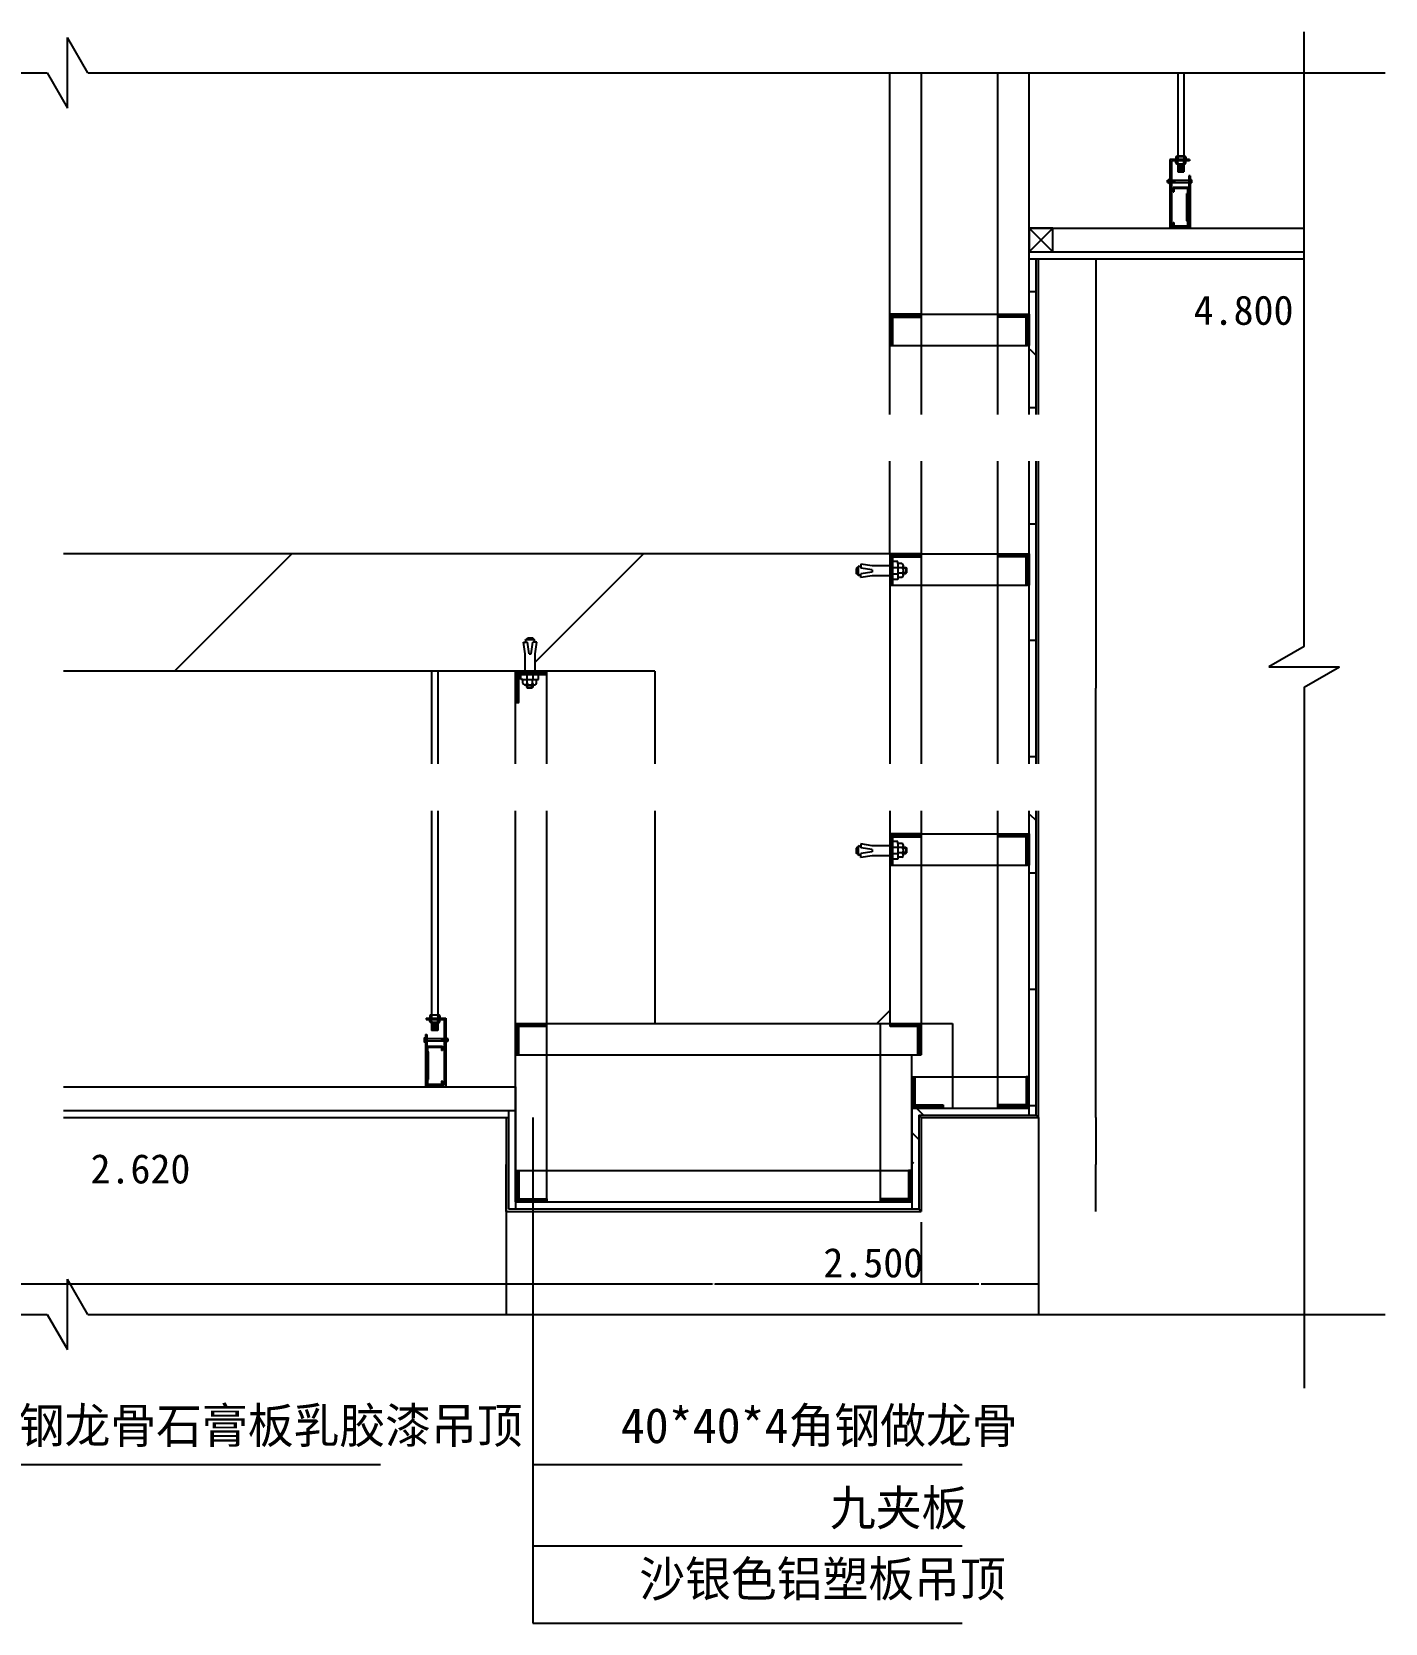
# Model space of a CAD drawing. Header units: metres. Extents: x -105817 to -101851, y -92490 to -90457.
# Drawn here: x -103579 to -101851, y -92490 to -90457 of the extents above; entities that cross this region are included whole.
import ezdxf

# ---------------------------------------------------------------- set-up
doc = ezdxf.new("R2010")
doc.units = ezdxf.units.M
for name, color, linetype in [('10', 8, 'Continuous'), ('12', 1, 'Continuous'), ('18', 4, 'Continuous'), ('20', 1, 'Continuous'), ('3墙体', 2, 'Continuous'), ('5', 3, 'Continuous'), ('6', 1, 'Continuous'), ('7', 7, 'Continuous'), ('8标注', 7, 'Continuous'), ('家具', 3, 'Continuous')]:
    doc.layers.add(name, color=color, linetype=linetype)
doc.dimstyles.get("Standard").update_dxf_attribs({"dimtxt": 2.5, "dimasz": 2.5, "dimexe": 1.25, "dimexo": 0.625, "dimtad": 1, "dimcen": 2.5, "dimazin": 3, "dimtfac": 1, "dimtmove": 0, "dimatfit": 3})

# ---------------------------------------------------------------- blocks, each defined once
blk = doc.blocks.new('_CLOSEDFILLED')
at = {"color": 0, "linetype": 'BYBLOCK'}
blk.add_solid([(-1, 0.2), (0, 0), (-1, -0.2)], dxfattribs=at)
blk = doc.blocks.new('*D1')
for p, q in [((-102220.14, -90746.67), (-102220.14, -91295.16)), ((-102220.39, -91295.16), (-102220.64, -91295.16)), ((-102220.14, -91843.65), (-102220.14, -91295.16)), ((-102220.14, -91295.16), (-102220.14, -91295.16)), ((-102219.89, -91295.16), (-102219.64, -91295.16))]:
    blk.add_line(p, q)
at = {"layer": 'Defpoints'}
for p in [(-102220.14, -90746.67), (-102220.14, -91295.16), (-102220.14, -91843.65)]:
    blk.add_point(p, dxfattribs=at)
at = {"layer": '7', "xscale": 0.25, "yscale": 0.25}
blk.add_blockref('_CLOSEDFILLED', (-102220.14, -91295.16), dxfattribs=at)
at = {"layer": '7', "xscale": 0.25, "yscale": 0.25, "rotation": 180}
blk.add_blockref('_CLOSEDFILLED', (-102220.14, -91295.16), dxfattribs=at)
at = {"layer": '7', "insert": (-102220.14, -91294.035), "char_height": 1, "attachment_point": 5}
blk.add_mtext('N', dxfattribs=at)
blk = doc.blocks.new('*D2')
for p, q in [((-104495.43, -91977.33), (-104495.43, -92056.58)), ((-102973.39, -91980.74), (-102973.39, -92056.58)), ((-103734.91, -92056.58), (-104495.68, -92056.58)), ((-102973.14, -92056.58), (-103733.91, -92056.58))]:
    blk.add_line(p, q)
at = {"layer": 'Defpoints'}
for p in [(-104495.43, -91977.33), (-102973.39, -91980.74), (-102973.39, -92056.58)]:
    blk.add_point(p, dxfattribs=at)
at = {"layer": '7', "xscale": 0.25, "yscale": 0.25}
blk.add_blockref('_CLOSEDFILLED', (-104495.43, -92056.58), dxfattribs=at)
at = {"layer": '7', "xscale": 0.25, "yscale": 0.25, "rotation": 180}
blk.add_blockref('_CLOSEDFILLED', (-102973.39, -92056.58), dxfattribs=at)
at = {"layer": '7', "insert": (-103734.41, -92056.58), "char_height": 1, "attachment_point": 5}
blk.add_mtext('N', dxfattribs=at)
blk = doc.blocks.new('*D4')
for p, q in [((-102443.39, -91977.33), (-102443.39, -92056.58)), ((-102973.39, -91980.74), (-102973.39, -92056.58)), ((-102709.89, -92056.58), (-102973.64, -92056.58)), ((-102443.14, -92056.58), (-102706.89, -92056.58))]:
    blk.add_line(p, q)
at = {"layer": 'Defpoints'}
for p in [(-102443.39, -91977.33), (-102973.39, -91980.74), (-102443.39, -92056.58)]:
    blk.add_point(p, dxfattribs=at)
at = {"layer": '7', "xscale": 0.25, "yscale": 0.25}
blk.add_blockref('_CLOSEDFILLED', (-102973.39, -92056.58), dxfattribs=at)
at = {"layer": '7', "xscale": 0.25, "yscale": 0.25, "rotation": 180}
blk.add_blockref('_CLOSEDFILLED', (-102443.39, -92056.58), dxfattribs=at)
at = {"layer": '7', "insert": (-102708.39, -92056.58), "char_height": 1, "attachment_point": 5}
blk.add_mtext('530', dxfattribs=at)
blk = doc.blocks.new('*D5')
for p, q in [((-102443.39, -91977.33), (-102443.39, -92056.58)), ((-102293.39, -91977.33), (-102293.39, -92056.58)), ((-102369.89, -92056.58), (-102443.64, -92056.58)), ((-102293.14, -92056.58), (-102366.89, -92056.58))]:
    blk.add_line(p, q)
at = {"layer": 'Defpoints'}
for p in [(-102443.39, -91977.33), (-102293.39, -91977.33), (-102293.39, -92056.58)]:
    blk.add_point(p, dxfattribs=at)
at = {"layer": '7', "xscale": 0.25, "yscale": 0.25}
blk.add_blockref('_CLOSEDFILLED', (-102443.39, -92056.58), dxfattribs=at)
at = {"layer": '7', "xscale": 0.25, "yscale": 0.25, "rotation": 180}
blk.add_blockref('_CLOSEDFILLED', (-102293.39, -92056.58), dxfattribs=at)
at = {"layer": '7', "insert": (-102368.39, -92056.58), "char_height": 1, "attachment_point": 5}
blk.add_mtext('150', dxfattribs=at)
blk = doc.blocks.new('*D6')
for p, q in [((-102973.39, -91843.65), (-102973.39, -91903.65)), ((-102973.64, -91903.65), (-102973.89, -91903.65)), ((-102973.39, -91963.65), (-102973.39, -91903.65)), ((-102973.39, -91903.65), (-102973.39, -91903.65)), ((-102973.14, -91903.65), (-102972.89, -91903.65))]:
    blk.add_line(p, q)
at = {"layer": 'Defpoints'}
for p in [(-102973.39, -91843.65), (-102973.39, -91903.65), (-102973.39, -91963.65)]:
    blk.add_point(p, dxfattribs=at)
at = {"layer": '7', "xscale": 0.25, "yscale": 0.25}
blk.add_blockref('_CLOSEDFILLED', (-102973.39, -91903.65), dxfattribs=at)
at = {"layer": '7', "xscale": 0.25, "yscale": 0.25, "rotation": 180}
blk.add_blockref('_CLOSEDFILLED', (-102973.39, -91903.65), dxfattribs=at)
at = {"layer": '7', "insert": (-102973.39, -91902.525), "char_height": 1, "attachment_point": 5}
blk.add_mtext('0', dxfattribs=at)
blk = doc.blocks.new('*D7')
for p, q in [((-102220.14, -91843.65), (-102220.14, -91903.65)), ((-102220.39, -91903.65), (-102220.64, -91903.65)), ((-102220.14, -91963.65), (-102220.14, -91903.65)), ((-102220.14, -91903.65), (-102220.14, -91903.65)), ((-102219.89, -91903.65), (-102219.64, -91903.65))]:
    blk.add_line(p, q)
at = {"layer": 'Defpoints'}
for p in [(-102220.14, -91843.65), (-102220.14, -91903.65), (-102220.14, -91963.65)]:
    blk.add_point(p, dxfattribs=at)
at = {"layer": '7', "xscale": 0.25, "yscale": 0.25}
blk.add_blockref('_CLOSEDFILLED', (-102220.14, -91903.65), dxfattribs=at)
at = {"layer": '7', "xscale": 0.25, "yscale": 0.25, "rotation": 180}
blk.add_blockref('_CLOSEDFILLED', (-102220.14, -91903.65), dxfattribs=at)
at = {"layer": '7', "insert": (-102220.14, -91902.525), "char_height": 1, "attachment_point": 5}
blk.add_mtext('0', dxfattribs=at)

msp = doc.modelspace()

# ---------------------------------------------------------------- hatches: boundary and pattern name
at = {"layer": '10'}
h = msp.add_hatch(dxfattribs=at)
h.set_pattern_fill('DOTS', scale=39)
h.paths.add_polyline_path([(-101954.15, -90737.67), (-102305.39, -90737.67), (-102305.39, -90746.67), (-101954.15, -90746.67)])
h = msp.add_hatch(dxfattribs=at)
h.set_pattern_fill('CORK', scale=39)
h.paths.add_polyline_path([(-102296.39, -90746.67), (-102305.39, -90746.67), (-102305.39, -90945.44), (-102296.39, -90945.44)])
h = msp.add_hatch(dxfattribs=at)
h.set_pattern_fill('SOLID')
h.paths.add_polyline_path([(-102443.46, -90821.4), (-102443.46, -90817.4), (-102483.46, -90817.4), (-102483.46, -90857.4), (-102479.46, -90857.4), (-102479.46, -90821.4)])
h = msp.add_hatch(dxfattribs=at)
h.set_pattern_fill('SOLID')
h.paths.add_polyline_path([(-102309.39, -90821.4), (-102309.39, -90857.4), (-102305.39, -90857.4), (-102305.39, -90817.4), (-102345.39, -90817.4), (-102345.39, -90821.4)])
h = msp.add_hatch(dxfattribs=at)
h.set_pattern_fill('CORK', scale=39)
h.paths.add_polyline_path([(-102296.39, -91005.44), (-102305.39, -91005.44), (-102305.39, -91392.06), (-102296.39, -91392.06)])
h = msp.add_hatch(dxfattribs=at)
h.set_pattern_fill('ANSI32', scale=100)
h.paths.add_polyline_path([(-102483.46, -91151.87), (-102505.77, -91151.87), (-102520.58, -91154.04), (-102520.58, -91149.02), (-102505.77, -91146.85), (-102505.77, -91144.11), (-102520.58, -91141.94), (-102520.58, -91136.93), (-102505.77, -91139.09), (-102483.46, -91139.09), (-102483.46, -91123.65), (-103538.73, -91123.65), (-103538.73, -91273.65), (-102949.13, -91273.65), (-102949.13, -91251.34), (-102951.3, -91236.52), (-102946.28, -91236.52), (-102944.11, -91251.34), (-102941.37, -91251.34), (-102939.2, -91236.52), (-102934.18, -91236.52), (-102936.35, -91251.34), (-102936.35, -91273.65), (-102921.39, -91273.65), (-102783.46, -91273.65), (-102783.46, -91392.06), (-102483.46, -91392.06)])
h.paths.add_polyline_path([(-102938.75, -91233.25), (-102937.18, -91233.25), (-102938.75, -91231.69)])
h.paths.add_polyline_path([(-102523.86, -91141.49), (-102523.86, -91139.92), (-102525.42, -91141.49)])
h.paths.add_polyline_path([(-103598.73, -91123.65), (-104715.43, -91123.65), (-104715.43, -91273.65), (-103598.73, -91273.65)])
h.paths.add_polyline_path([(-104034.81, -91273.65), (-104334.81, -91273.65), (-104334.81, -91392.06), (-104034.81, -91392.06)])
h.paths.add_polyline_path([(-104034.81, -91452.06), (-104334.81, -91452.06), (-104334.81, -91723.65), (-104034.81, -91723.65)])
h.paths.add_polyline_path([(-102483.46, -91509.28), (-102505.77, -91509.28), (-102520.58, -91511.45), (-102520.58, -91506.43), (-102505.77, -91504.27), (-102505.77, -91501.52), (-102520.58, -91499.36), (-102520.58, -91494.34), (-102505.77, -91496.5), (-102483.46, -91496.5), (-102483.46, -91452.06), (-102783.46, -91452.06), (-102783.46, -91723.65), (-102483.46, -91723.65), (-102483.46, -91723.65), (-102483.46, -91723.65)])
h.paths.add_polyline_path([(-102523.86, -91498.9), (-102523.86, -91497.34), (-102525.42, -91498.9)])
h = msp.add_hatch(dxfattribs=at)
h.set_pattern_fill('AR-CONC', scale=12)
h.paths.add_polyline_path([(-102783.46, -91452.06), (-102783.46, -91723.65), (-102483.46, -91723.65), (-102483.46, -91723.65), (-102483.46, -91723.65), (-102483.46, -91509.28), (-102505.77, -91509.28), (-102523.86, -91511.93), (-102523.86, -91508.45), (-102526.22, -91506.09), (-102526.22, -91496.06), (-102520.58, -91497.84), (-102520.58, -91494.34), (-102505.77, -91496.5), (-102483.46, -91496.5), (-102483.46, -91452.06)])
h.paths.add_polyline_path([(-102483.46, -91392.06), (-102483.46, -91151.87), (-102505.77, -91151.87), (-102523.86, -91154.52), (-102523.86, -91151.04), (-102526.22, -91148.68), (-102526.22, -91138.65), (-102520.58, -91140.43), (-102520.58, -91136.93), (-102505.77, -91139.09), (-102483.46, -91139.09), (-102483.46, -91123.65), (-103538.73, -91123.65), (-103538.73, -91273.65), (-102949.13, -91273.65), (-102949.13, -91251.34), (-102951.78, -91233.25), (-102948.3, -91233.25), (-102945.94, -91230.89), (-102935.91, -91230.89), (-102937.69, -91236.52), (-102934.18, -91236.52), (-102936.35, -91251.34), (-102936.35, -91273.65), (-102921.39, -91273.65), (-102783.46, -91273.65), (-102783.46, -91392.06)])
h.paths.add_polyline_path([(-104334.81, -91452.06), (-104334.81, -91723.65), (-104034.81, -91723.65), (-104034.81, -91452.06)])
h = msp.add_hatch(dxfattribs=at)
h.set_pattern_fill('SOLID')
h.paths.add_polyline_path([(-102443.46, -91127.65), (-102443.46, -91123.65), (-102483.46, -91123.65), (-102483.46, -91163.65), (-102479.46, -91163.65), (-102479.46, -91127.65)])
h = msp.add_hatch(dxfattribs=at)
h.set_pattern_fill('SOLID')
h.paths.add_polyline_path([(-102309.39, -91127.65), (-102309.39, -91163.65), (-102305.39, -91163.65), (-102305.39, -91123.65), (-102345.39, -91123.65), (-102345.39, -91127.65)])
h = msp.add_hatch(dxfattribs=at)
h.set_pattern_fill('SOLID')
h.paths.add_polyline_path([(-102921.39, -91277.65), (-102921.39, -91273.65), (-102961.39, -91273.65), (-102961.39, -91313.65), (-102957.39, -91313.65), (-102957.39, -91277.65)])
h = msp.add_hatch(dxfattribs=at)
h.set_pattern_fill('CORK', scale=39)
h.paths.add_polyline_path([(-102296.39, -91452.06), (-102305.39, -91452.06), (-102305.39, -91840.65), (-102296.39, -91840.65)])
h = msp.add_hatch(dxfattribs=at)
h.set_pattern_fill('SOLID')
h.paths.add_polyline_path([(-102443.46, -91485.27), (-102443.46, -91481.27), (-102483.46, -91481.27), (-102483.46, -91521.27), (-102479.46, -91521.27), (-102479.46, -91485.27)])
h = msp.add_hatch(dxfattribs=at)
h.set_pattern_fill('SOLID')
h.paths.add_polyline_path([(-102309.39, -91485.27), (-102309.39, -91521.27), (-102305.39, -91521.27), (-102305.39, -91481.27), (-102345.39, -91481.27), (-102345.39, -91485.27)])
h = msp.add_hatch(dxfattribs=at)
h.set_pattern_fill('SOLID')
h.paths.add_polyline_path([(-102957.39, -91727.65), (-102957.39, -91763.65), (-102961.39, -91763.65), (-102961.39, -91723.65), (-102921.39, -91723.65), (-102921.39, -91727.65)])
h = msp.add_hatch(dxfattribs=at)
h.set_pattern_fill('SOLID')
h.paths.add_polyline_path([(-102447.46, -91727.65), (-102447.46, -91763.65), (-102443.46, -91763.65), (-102443.46, -91723.65), (-102483.46, -91723.65), (-102483.46, -91727.65)])
h = msp.add_hatch(dxfattribs=at)
h.set_pattern_fill('SOLID')
h.paths.add_polyline_path([(-102451.39, -91827.65), (-102451.39, -91791.65), (-102455.39, -91791.65), (-102455.39, -91831.65), (-102415.39, -91831.65), (-102415.39, -91827.65)])
h = msp.add_hatch(dxfattribs=at)
h.set_pattern_fill('SOLID')
h.paths.add_polyline_path([(-102345.39, -91827.65), (-102345.39, -91831.65), (-102305.39, -91831.65), (-102305.39, -91791.65), (-102309.39, -91791.65), (-102309.39, -91827.65)])
h = msp.add_hatch(dxfattribs=at)
h.set_pattern_fill('DOTS', scale=80)
h.paths.add_polyline_path([(-102970.39, -91834.65), (-103538.73, -91834.65), (-103538.73, -91843.65), (-102970.39, -91843.65)])
h.paths.add_polyline_path([(-103598.73, -91834.65), (-104495.43, -91834.65), (-104495.43, -91843.65), (-104465.43, -91843.65), (-103598.73, -91843.65)])
h = msp.add_hatch(dxfattribs=at)
h.set_pattern_fill('CORK', scale=39)
h.paths.add_polyline_path([(-102961.39, -91834.65), (-102970.39, -91834.65), (-102970.39, -91960.65), (-102961.39, -91960.65)])
h.paths.add_polyline_path([(-102455.39, -91951.65), (-102495.39, -91951.65), (-102921.39, -91951.65), (-102921.39, -91951.65), (-102961.39, -91951.65), (-102961.39, -91960.65), (-102455.39, -91960.65)])
h.paths.add_polyline_path([(-102446.39, -91840.65), (-102305.39, -91840.65), (-102305.39, -91831.65), (-102455.39, -91831.65), (-102455.39, -91951.65), (-102455.39, -91960.65), (-102446.39, -91960.65)])
h = msp.add_hatch(dxfattribs=at)
h.set_pattern_fill('SOLID')
h.paths.add_polyline_path([(-102957.39, -91947.65), (-102957.39, -91911.65), (-102961.39, -91911.65), (-102961.39, -91951.65), (-102921.39, -91951.65), (-102921.39, -91947.65)])
h = msp.add_hatch(dxfattribs=at)
h.set_pattern_fill('SOLID')
h.paths.add_polyline_path([(-102495.39, -91947.65), (-102495.39, -91951.65), (-102455.39, -91951.65), (-102455.39, -91911.65), (-102459.39, -91911.65), (-102459.39, -91947.65)])

# ---------------------------------------------------------------- linework, layer by layer
for p, q in [((-102305.39, -90707.67), (-102275.39, -90737.67)), ((-102275.39, -90707.67), (-102305.39, -90737.67)), ((-102305.39, -90707.67), (-101954.15, -90707.67)), ((-102443.46, -90817.4), (-102305.39, -90817.4)), ((-102483.46, -90857.4), (-102307.39, -90857.4)), ((-102483.46, -91723.65), (-102403.46, -91723.65)), ((-102973.39, -91843.65), (-102973.39, -92095.37)), ((-102443.39, -91843.65), (-102446.39, -91840.65)), ((-102296.39, -91840.65), (-102293.39, -91843.65)), ((-102293.39, -91843.65), (-102293.39, -92095.37)), ((-102446.39, -91960.65), (-102443.39, -91963.65))]:
    msp.add_line(p, q, dxfattribs=at)
msp.add_lwpolyline([(-102305.39, -90737.67), (-102275.39, -90737.67), (-102275.39, -90707.67), (-102305.39, -90707.67)], close=True, dxfattribs=at)
at = {"layer": '12'}
for p, q in [((-102305.39, -90737.67), (-101954.15, -90737.67)), ((-102296.39, -90945.44), (-102296.39, -90746.67)), ((-102296.39, -91392.06), (-102296.39, -91005.44)), ((-102296.39, -91840.65), (-102296.39, -91452.06)), ((-103538.73, -91834.65), (-102961.39, -91834.65)), ((-102970.39, -91834.65), (-102970.39, -91960.65)), ((-102446.39, -91840.65), (-102296.39, -91840.65)), ((-102446.39, -91840.65), (-102446.39, -91960.65)), ((-102970.39, -91960.65), (-102446.39, -91960.65))]:
    msp.add_line(p, q, dxfattribs=at)
at = {"layer": '18'}
for p, q in [((-102443.46, -91123.65), (-103538.73, -91123.65)), ((-102483.46, -91123.65), (-102483.46, -91392.06)), ((-102783.46, -91273.65), (-103538.73, -91273.65)), ((-102783.46, -91273.65), (-102783.46, -91392.06)), ((-102783.46, -91452.06), (-102783.46, -91723.65)), ((-102483.46, -91452.06), (-102483.46, -91723.65)), ((-102783.46, -91723.65), (-102483.46, -91723.65))]:
    msp.add_line(p, q, dxfattribs=at)
at = {"layer": '20'}
for p, q in [((-103507.87, -90509.05), (-103533.85, -90464.05)), ((-103533.85, -90554.05), (-103533.85, -90464.05)), ((-101954.15, -91242.08), (-101954.15, -90456.71)), ((-104950.02, -90509.05), (-103559.83, -90509.05)), ((-103559.83, -90509.05), (-103533.85, -90554.05)), ((-103507.87, -90509.05), (-101850.73, -90509.05)), ((-101954.15, -91242.08), (-101999.15, -91268.06)), ((-101999.15, -91268.06), (-101909.15, -91268.06)), ((-101954.15, -91294.04), (-101909.15, -91268.06)), ((-101954.15, -91294.04), (-101954.15, -92189.4)), ((-103507.87, -92095.37), (-103533.85, -92050.37)), ((-103533.85, -92140.37), (-103533.85, -92050.37)), ((-104950.02, -92095.37), (-103559.83, -92095.37)), ((-103559.83, -92095.37), (-103533.85, -92140.37)), ((-103507.87, -92095.37), (-101850.73, -92095.37))]:
    msp.add_line(p, q, dxfattribs=at)
at = {"layer": '3墙体'}
for p, q in [((-102305.39, -90746.67), (-101954.15, -90746.67)), ((-102293.39, -90945.44), (-102293.39, -90746.67)), ((-102293.39, -91392.06), (-102293.39, -91005.44)), ((-102293.39, -91843.65), (-102293.39, -91452.06)), ((-103538.73, -91843.65), (-102970.39, -91843.65)), ((-102973.39, -91843.65), (-102973.39, -91963.65)), ((-102443.39, -91843.65), (-102443.39, -91963.65)), ((-102443.39, -91843.65), (-102293.39, -91843.65)), ((-102973.39, -91963.65), (-102443.39, -91963.65))]:
    msp.add_line(p, q, dxfattribs=at)
at = {"layer": '5'}
for p, q in [((-102483.46, -90945.44), (-102483.46, -90509.05)), ((-102443.46, -90509.05), (-102443.46, -90945.44)), ((-102345.39, -90945.44), (-102345.39, -90509.05)), ((-102305.39, -90746.67), (-102305.39, -90509.05)), ((-102305.39, -90945.44), (-102305.39, -90746.67)), ((-102483.46, -91123.65), (-102483.46, -91005.44)), ((-102443.46, -91005.44), (-102443.46, -91392.06)), ((-102345.39, -91392.06), (-102345.39, -91005.44)), ((-102305.39, -91392.06), (-102305.39, -91005.44)), ((-102443.46, -91123.65), (-102305.39, -91123.65)), ((-102483.46, -91163.65), (-102307.39, -91163.65)), ((-102961.39, -91392.06), (-102961.39, -91273.65)), ((-102921.39, -91392.06), (-102921.39, -91273.65)), ((-102961.39, -91951.65), (-102961.39, -91452.06)), ((-102921.39, -91951.65), (-102921.39, -91452.06)), ((-102443.46, -91452.06), (-102443.46, -91723.65)), ((-102345.39, -91831.65), (-102345.39, -91452.06)), ((-102305.39, -91840.65), (-102305.39, -91452.06)), ((-102443.46, -91481.27), (-102305.39, -91481.27)), ((-102483.46, -91521.27), (-102307.39, -91521.27)), ((-102961.39, -91723.65), (-102783.46, -91723.65)), ((-102495.39, -91951.65), (-102495.39, -91723.65)), ((-102483.46, -91723.65), (-102443.46, -91723.65)), ((-102403.46, -91723.65), (-102403.46, -91831.65)), ((-102961.39, -91763.65), (-102443.46, -91763.65)), ((-102455.39, -91951.65), (-102455.39, -91763.65)), ((-102455.39, -91791.65), (-102305.39, -91791.65)), ((-103538.73, -91804.65), (-102961.39, -91804.65)), ((-102961.39, -91804.65), (-102961.39, -91960.65)), ((-102455.39, -91831.65), (-102305.39, -91831.65)), ((-102455.39, -91831.65), (-102455.39, -91960.65)), ((-102443.46, -91831.65), (-102305.39, -91831.65)), ((-102961.39, -91911.65), (-102457.39, -91911.65)), ((-102961.39, -91951.65), (-102455.39, -91951.65))]:
    msp.add_line(p, q, dxfattribs=at)
at = {"layer": '6'}
for p, q in [((-102443.46, -90817.4), (-102483.46, -90817.4)), ((-102483.46, -90817.4), (-102483.46, -90857.4)), ((-102443.46, -90821.4), (-102443.46, -90817.4)), ((-102345.39, -90821.4), (-102345.39, -90817.4)), ((-102345.39, -90817.4), (-102305.39, -90817.4)), ((-102305.39, -90817.4), (-102305.39, -90857.4)), ((-102479.46, -90821.4), (-102443.46, -90821.4)), ((-102479.46, -90857.4), (-102479.46, -90821.4)), ((-102309.39, -90821.4), (-102345.39, -90821.4)), ((-102309.39, -90857.4), (-102309.39, -90821.4)), ((-102483.46, -90857.4), (-102479.46, -90857.4)), ((-102305.39, -90857.4), (-102309.39, -90857.4)), ((-102443.46, -91123.65), (-102483.46, -91123.65)), ((-102483.46, -91123.65), (-102483.46, -91163.65)), ((-102479.46, -91127.65), (-102443.46, -91127.65)), ((-102479.46, -91163.65), (-102479.46, -91127.65)), ((-102443.46, -91127.65), (-102443.46, -91123.65)), ((-102345.39, -91127.65), (-102345.39, -91123.65)), ((-102345.39, -91123.65), (-102305.39, -91123.65)), ((-102309.39, -91127.65), (-102345.39, -91127.65)), ((-102309.39, -91163.65), (-102309.39, -91127.65)), ((-102305.39, -91123.65), (-102305.39, -91163.65)), ((-102483.46, -91163.65), (-102479.46, -91163.65)), ((-102305.39, -91163.65), (-102309.39, -91163.65)), ((-102961.39, -91273.65), (-102961.39, -91313.65)), ((-102921.39, -91273.65), (-102961.39, -91273.65)), ((-102957.39, -91313.65), (-102957.39, -91277.65)), ((-102957.39, -91277.65), (-102921.39, -91277.65)), ((-102921.39, -91277.65), (-102921.39, -91273.65)), ((-102961.39, -91313.65), (-102957.39, -91313.65)), ((-102443.46, -91481.27), (-102483.46, -91481.27)), ((-102483.46, -91481.27), (-102483.46, -91521.27)), ((-102479.46, -91485.27), (-102443.46, -91485.27)), ((-102479.46, -91521.27), (-102479.46, -91485.27)), ((-102443.46, -91485.27), (-102443.46, -91481.27)), ((-102345.39, -91481.27), (-102305.39, -91481.27)), ((-102345.39, -91485.27), (-102345.39, -91481.27)), ((-102309.39, -91485.27), (-102345.39, -91485.27)), ((-102309.39, -91521.27), (-102309.39, -91485.27)), ((-102305.39, -91481.27), (-102305.39, -91521.27)), ((-102483.46, -91521.27), (-102479.46, -91521.27)), ((-102305.39, -91521.27), (-102309.39, -91521.27)), ((-102961.39, -91723.65), (-102961.39, -91763.65)), ((-102957.39, -91763.65), (-102957.39, -91727.65)), ((-102447.46, -91763.65), (-102447.46, -91727.65)), ((-102443.46, -91723.65), (-102443.46, -91763.65)), ((-102961.39, -91763.65), (-102957.39, -91763.65)), ((-102443.46, -91763.65), (-102447.46, -91763.65)), ((-102455.39, -91791.65), (-102451.39, -91791.65)), ((-102455.39, -91831.65), (-102455.39, -91791.65)), ((-102451.39, -91791.65), (-102451.39, -91827.65)), ((-102309.39, -91791.65), (-102309.39, -91827.65)), ((-102305.39, -91791.65), (-102309.39, -91791.65)), ((-102305.39, -91831.65), (-102305.39, -91791.65)), ((-102415.39, -91831.65), (-102455.39, -91831.65)), ((-102451.39, -91827.65), (-102415.39, -91827.65)), ((-102415.39, -91827.65), (-102415.39, -91831.65)), ((-102345.39, -91827.65), (-102345.39, -91831.65)), ((-102309.39, -91827.65), (-102345.39, -91827.65)), ((-102345.39, -91831.65), (-102305.39, -91831.65)), ((-102961.39, -91951.65), (-102961.39, -91911.65)), ((-102961.39, -91911.65), (-102957.39, -91911.65)), ((-102957.39, -91911.65), (-102957.39, -91947.65)), ((-102455.39, -91911.65), (-102459.39, -91911.65)), ((-102459.39, -91911.65), (-102459.39, -91947.65)), ((-102455.39, -91951.65), (-102455.39, -91911.65)), ((-102921.39, -91951.65), (-102961.39, -91951.65)), ((-102957.39, -91947.65), (-102921.39, -91947.65)), ((-102921.39, -91947.65), (-102921.39, -91951.65)), ((-102459.39, -91947.65), (-102495.39, -91947.65)), ((-102495.39, -91947.65), (-102495.39, -91951.65)), ((-102495.39, -91951.65), (-102455.39, -91951.65))]:
    msp.add_line(p, q, dxfattribs=at)
at = {"layer": '家具'}
for p, q in [((-102115.69, -90509.05), (-102115.69, -90615.8)), ((-102107.69, -90509.05), (-102107.69, -90615.8)), ((-102100.7, -90619.67), (-102125.7, -90619.67)), ((-102125.7, -90619.67), (-102125.7, -90707.67)), ((-102100.7, -90621.67), (-102123.7, -90621.67)), ((-102123.7, -90621.67), (-102123.7, -90705.67)), ((-102118.07, -90617.03), (-102118.07, -90619.71)), ((-102118.07, -90624.28), (-102118.07, -90621.6)), ((-102116.88, -90615.83), (-102115.69, -90615.83)), ((-102116.88, -90625.48), (-102115.69, -90625.48)), ((-102107.69, -90615.6), (-102115.69, -90615.6)), ((-102115.69, -90615.83), (-102106.5, -90615.83)), ((-102115.69, -90617.03), (-102115.69, -90619.71)), ((-102115.69, -90619.71), (-102115.69, -90619.73)), ((-102115.69, -90624.28), (-102115.69, -90621.6)), ((-102115.69, -90625.48), (-102115.69, -90635.66)), ((-102115.69, -90625.48), (-102106.5, -90625.48)), ((-102115.69, -90626.25), (-102107.69, -90627.02)), ((-102107.69, -90627.19), (-102115.69, -90627.01)), ((-102115.69, -90627.12), (-102107.69, -90627.85)), ((-102107.69, -90628.05), (-102115.69, -90628.05)), ((-102115.69, -90628.13), (-102107.69, -90628.72)), ((-102107.69, -90628.92), (-102115.69, -90629.1)), ((-102115.69, -90629.2), (-102107.69, -90629.98)), ((-102107.69, -90630.12), (-102115.69, -90629.95)), ((-102115.69, -90630.07), (-102107.69, -90630.81)), ((-102107.69, -90630.98), (-102115.69, -90630.98)), ((-102115.69, -90631.08), (-102107.69, -90631.67)), ((-102107.69, -90631.84), (-102115.69, -90632.02)), ((-102115.69, -90632.1), (-102107.69, -90632.42)), ((-102115.69, -90633.01), (-102107.69, -90632.69)), ((-102107.69, -90633.27), (-102115.69, -90633.08)), ((-102115.69, -90634.03), (-102107.69, -90633.44)), ((-102107.69, -90634.13), (-102115.69, -90634.13)), ((-102115.69, -90635.04), (-102107.69, -90634.3)), ((-102107.69, -90634.99), (-102115.69, -90635.16)), ((-102107.69, -90617.03), (-102107.69, -90619.71)), ((-102107.69, -90619.71), (-102107.69, -90619.73)), ((-102107.69, -90624.28), (-102107.69, -90621.6)), ((-102107.69, -90625.48), (-102107.69, -90635.66)), ((-102105.3, -90617.03), (-102105.3, -90619.71)), ((-102105.3, -90624.28), (-102105.3, -90621.6)), ((-102100.7, -90619.67), (-102100.7, -90621.67)), ((-102128.9, -90649.23), (-102128.9, -90646.23)), ((-102128.9, -90646.23), (-102127.16, -90646.23)), ((-102128.9, -90649.23), (-102127.16, -90649.23)), ((-102128.57, -90646.23), (-102128.05, -90649.23)), ((-102128.31, -90646.23), (-102127.78, -90649.23)), ((-102127.87, -90646.23), (-102127.35, -90649.23)), ((-102127.61, -90646.23), (-102127.08, -90649.23)), ((-102127.16, -90645.79), (-102127.16, -90649.68)), ((-102126.71, -90645.34), (-102125.7, -90645.34)), ((-102126.71, -90646.23), (-102125.7, -90646.23)), ((-102126.71, -90649.23), (-102125.7, -90649.23)), ((-102126.71, -90650.13), (-102125.7, -90650.13)), ((-102125.7, -90645.34), (-102125.7, -90650.13)), ((-102124.9, -90646.23), (-102101.7, -90646.23)), ((-102124.9, -90646.23), (-102124.38, -90649.23)), ((-102124.9, -90649.23), (-102101.7, -90649.23)), ((-102124.64, -90646.23), (-102124.11, -90649.23)), ((-102124.2, -90646.23), (-102123.68, -90649.23)), ((-102123.94, -90646.23), (-102123.41, -90649.23)), ((-102123.5, -90646.23), (-102122.98, -90649.23)), ((-102123.24, -90646.23), (-102122.71, -90649.23)), ((-102122.8, -90646.23), (-102122.28, -90649.23)), ((-102122.54, -90646.23), (-102122.01, -90649.23)), ((-102122.1, -90646.23), (-102121.58, -90649.23)), ((-102121.84, -90646.23), (-102121.31, -90649.23)), ((-102101.7, -90655.67), (-102121.7, -90655.67)), ((-102121.7, -90655.67), (-102121.7, -90661.17)), ((-102121.4, -90646.23), (-102120.88, -90649.23)), ((-102121.14, -90646.23), (-102120.61, -90649.23)), ((-102120.7, -90646.23), (-102120.18, -90649.23)), ((-102120.44, -90646.23), (-102119.91, -90649.23)), ((-102115.69, -90635.66), (-102107.69, -90635.66)), ((-102101.7, -90640.67), (-102101.7, -90705.67)), ((-102099.7, -90640.67), (-102101.7, -90640.67)), ((-102101.7, -90662.71), (-102101.7, -90655.67)), ((-102099.7, -90640.67), (-102099.7, -90707.67)), ((-102099.7, -90645.34), (-102099.7, -90650.13)), ((-102098.7, -90645.34), (-102099.7, -90645.34)), ((-102098.7, -90646.23), (-102099.7, -90646.23)), ((-102099.7, -90646.23), (-102098.7, -90646.23)), ((-102098.7, -90649.23), (-102099.7, -90649.23)), ((-102099.7, -90649.23), (-102098.7, -90649.23)), ((-102098.7, -90650.13), (-102099.7, -90650.13)), ((-102098.25, -90645.79), (-102098.25, -90649.68)), ((-102121.7, -90661.17), (-102120.5, -90661.17)), ((-102120.5, -90656.87), (-102120.5, -90661.17)), ((-102102.9, -90656.87), (-102120.5, -90656.87)), ((-102102.9, -90662.18), (-102103.9, -90663.11)), ((-102103.9, -90698.22), (-102103.9, -90663.11)), ((-102102.9, -90662.18), (-102102.9, -90656.87)), ((-102101.7, -90662.71), (-102102.7, -90663.64)), ((-102102.7, -90697.7), (-102102.7, -90663.64)), ((-102099.7, -90707.67), (-102125.7, -90707.67)), ((-102101.7, -90705.67), (-102123.7, -90705.67)), ((-102121.7, -90700.17), (-102120.5, -90700.17)), ((-102121.7, -90700.17), (-102121.7, -90705.67)), ((-102121.7, -90705.67), (-102101.7, -90705.67)), ((-102120.5, -90700.17), (-102120.5, -90704.47)), ((-102120.5, -90704.47), (-102102.9, -90704.47)), ((-102102.9, -90699.15), (-102103.9, -90698.22)), ((-102102.9, -90704.47), (-102102.9, -90699.15)), ((-102101.7, -90698.63), (-102102.7, -90697.7)), ((-102101.7, -90705.67), (-102101.7, -90698.63)), ((-102525.42, -91141.49), (-102526.22, -91142.29)), ((-102526.22, -91142.29), (-102526.22, -91148.68)), ((-102523.86, -91141.49), (-102525.42, -91141.49)), ((-102520.58, -91140.43), (-102523.86, -91139.39)), ((-102523.86, -91139.39), (-102523.86, -91151.57)), ((-102505.77, -91139.09), (-102520.58, -91136.93)), ((-102520.58, -91136.93), (-102520.58, -91141.94)), ((-102505.77, -91144.11), (-102520.58, -91141.94)), ((-102483.46, -91139.09), (-102505.77, -91139.09)), ((-102483.46, -91139.09), (-102483.46, -91151.87)), ((-102473.07, -91141.49), (-102483.46, -91141.49)), ((-102479.95, -91142.7), (-102483.46, -91142.7)), ((-102473.07, -91133.62), (-102479.46, -91133.62)), ((-102473.07, -91136.17), (-102473.07, -91133.62)), ((-102468.12, -91136.17), (-102473.07, -91136.17)), ((-102473.07, -91136.17), (-102473.07, -91153.67)), ((-102468.12, -91141.49), (-102473.07, -91141.49)), ((-102466.2, -91138.08), (-102466.2, -91151.75)), ((-102466.2, -91140.93), (-102463, -91140.93)), ((-102462.2, -91142.14), (-102466.2, -91142.14)), ((-102463, -91140.93), (-102462.2, -91141.72)), ((-102463, -91140.93), (-102463, -91148.91)), ((-102462.2, -91141.72), (-102462.2, -91148.11)), ((-102525.42, -91149.48), (-102526.22, -91148.68)), ((-102523.86, -91149.48), (-102525.42, -91149.48)), ((-102520.58, -91150.53), (-102523.86, -91151.57)), ((-102505.77, -91146.85), (-102520.58, -91149.02)), ((-102520.58, -91154.04), (-102520.58, -91149.02)), ((-102505.77, -91151.87), (-102520.58, -91154.04)), ((-102505.77, -91144.11), (-102505.77, -91146.85)), ((-102483.46, -91151.87), (-102505.77, -91151.87)), ((-102479.95, -91148.26), (-102483.46, -91148.26)), ((-102473.07, -91149.48), (-102483.46, -91149.48)), ((-102473.07, -91156.22), (-102479.46, -91156.22)), ((-102468.12, -91148.35), (-102473.07, -91148.35)), ((-102468.12, -91153.67), (-102473.07, -91153.67)), ((-102473.07, -91153.67), (-102473.07, -91156.22)), ((-102462.2, -91147.7), (-102466.2, -91147.7)), ((-102466.2, -91148.91), (-102463, -91148.91)), ((-102463, -91148.91), (-102462.2, -91148.11)), ((-102951.3, -91236.52), (-102946.28, -91236.52)), ((-102949.13, -91251.34), (-102951.3, -91236.52)), ((-102947.79, -91236.52), (-102948.83, -91233.25)), ((-102948.83, -91233.25), (-102936.65, -91233.25)), ((-102946.73, -91231.69), (-102945.94, -91230.89)), ((-102946.73, -91233.25), (-102946.73, -91231.69)), ((-102944.11, -91251.34), (-102946.28, -91236.52)), ((-102945.94, -91230.89), (-102939.55, -91230.89)), ((-102941.37, -91251.34), (-102939.2, -91236.52)), ((-102938.75, -91231.69), (-102939.55, -91230.89)), ((-102934.18, -91236.52), (-102939.2, -91236.52)), ((-102938.75, -91233.25), (-102938.75, -91231.69)), ((-102937.69, -91236.52), (-102936.65, -91233.25)), ((-102936.35, -91251.34), (-102934.18, -91236.52)), ((-102949.13, -91273.65), (-102949.13, -91251.34)), ((-102944.11, -91251.34), (-102941.37, -91251.34)), ((-102936.35, -91273.65), (-102936.35, -91251.34)), ((-103068.68, -91273.65), (-103068.68, -91392.06)), ((-103060.68, -91273.65), (-103060.68, -91392.06)), ((-102954.6, -91284.04), (-102954.6, -91277.65)), ((-102952.06, -91284.04), (-102954.6, -91284.04)), ((-102952.06, -91284.04), (-102934.55, -91284.04)), ((-102952.06, -91288.99), (-102952.06, -91284.04)), ((-102949.13, -91273.65), (-102936.35, -91273.65)), ((-102946.73, -91284.04), (-102946.73, -91273.65)), ((-102946.73, -91288.99), (-102946.73, -91284.04)), ((-102945.52, -91277.16), (-102945.52, -91273.65)), ((-102939.96, -91277.16), (-102939.96, -91273.65)), ((-102939.87, -91288.99), (-102939.87, -91284.04)), ((-102938.75, -91284.04), (-102938.75, -91273.65)), ((-102934.55, -91284.04), (-102932.01, -91284.04)), ((-102934.55, -91288.99), (-102934.55, -91284.04)), ((-102932.01, -91284.04), (-102932.01, -91277.65)), ((-102950.14, -91290.9), (-102936.47, -91290.9)), ((-102947.3, -91290.9), (-102947.3, -91294.1)), ((-102947.3, -91294.1), (-102939.31, -91294.1)), ((-102947.3, -91294.1), (-102946.5, -91294.9)), ((-102946.5, -91294.9), (-102940.11, -91294.9)), ((-102946.08, -91294.9), (-102946.08, -91290.9)), ((-102940.52, -91294.9), (-102940.52, -91290.9)), ((-102939.31, -91294.1), (-102940.11, -91294.9)), ((-102939.31, -91290.9), (-102939.31, -91294.1)), ((-103068.68, -91452.06), (-103068.68, -91712.78)), ((-103060.68, -91452.06), (-103060.68, -91712.78)), ((-102525.42, -91498.9), (-102526.22, -91499.7)), ((-102526.22, -91499.7), (-102526.22, -91506.09)), ((-102525.42, -91506.89), (-102526.22, -91506.09)), ((-102523.86, -91498.9), (-102525.42, -91498.9)), ((-102523.86, -91506.89), (-102525.42, -91506.89)), ((-102520.58, -91497.84), (-102523.86, -91496.81)), ((-102523.86, -91496.81), (-102523.86, -91508.98)), ((-102520.58, -91507.95), (-102523.86, -91508.98)), ((-102505.77, -91496.5), (-102520.58, -91494.34)), ((-102520.58, -91494.34), (-102520.58, -91499.36)), ((-102505.77, -91501.52), (-102520.58, -91499.36)), ((-102505.77, -91504.27), (-102520.58, -91506.43)), ((-102520.58, -91511.45), (-102520.58, -91506.43)), ((-102505.77, -91509.28), (-102520.58, -91511.45)), ((-102483.46, -91496.5), (-102505.77, -91496.5)), ((-102505.77, -91501.52), (-102505.77, -91504.27)), ((-102483.46, -91509.28), (-102505.77, -91509.28)), ((-102483.46, -91496.5), (-102483.46, -91509.28)), ((-102473.07, -91498.9), (-102483.46, -91498.9)), ((-102479.95, -91500.11), (-102483.46, -91500.11)), ((-102479.95, -91505.67), (-102483.46, -91505.67)), ((-102473.07, -91506.89), (-102483.46, -91506.89)), ((-102473.07, -91491.03), (-102479.46, -91491.03)), ((-102473.07, -91493.58), (-102473.07, -91491.03)), ((-102473.07, -91493.58), (-102473.07, -91511.08)), ((-102468.12, -91493.58), (-102473.07, -91493.58)), ((-102468.12, -91498.9), (-102473.07, -91498.9)), ((-102468.12, -91505.76), (-102473.07, -91505.76)), ((-102466.2, -91495.5), (-102466.2, -91509.17)), ((-102466.2, -91498.34), (-102463, -91498.34)), ((-102462.2, -91499.55), (-102466.2, -91499.55)), ((-102462.2, -91505.11), (-102466.2, -91505.11)), ((-102466.2, -91506.33), (-102463, -91506.33)), ((-102463, -91498.34), (-102463, -91506.33)), ((-102463, -91498.34), (-102462.2, -91499.14)), ((-102463, -91506.33), (-102462.2, -91505.53)), ((-102462.2, -91499.14), (-102462.2, -91505.53)), ((-102473.07, -91513.63), (-102479.46, -91513.63)), ((-102473.07, -91511.08), (-102473.07, -91513.63)), ((-102468.12, -91511.08), (-102473.07, -91511.08)), ((-103060.68, -91712.81), (-103069.87, -91712.81)), ((-103068.68, -91712.58), (-103060.68, -91712.58)), ((-103059.49, -91712.81), (-103060.68, -91712.81)), ((-103075.67, -91716.65), (-103075.67, -91718.65)), ((-103075.67, -91716.65), (-103050.67, -91716.65)), ((-103075.67, -91718.65), (-103052.67, -91718.65)), ((-103071.06, -91714), (-103071.06, -91716.69)), ((-103071.06, -91721.26), (-103071.06, -91718.58)), ((-103060.68, -91722.45), (-103069.87, -91722.45)), ((-103068.68, -91714), (-103068.68, -91716.69)), ((-103068.68, -91716.69), (-103068.68, -91716.71)), ((-103068.68, -91721.26), (-103068.68, -91718.58)), ((-103068.68, -91722.45), (-103068.68, -91732.64)), ((-103060.68, -91723.22), (-103068.68, -91724)), ((-103068.68, -91724.16), (-103060.68, -91723.99)), ((-103060.68, -91724.1), (-103068.68, -91724.83)), ((-103068.68, -91725.03), (-103060.68, -91725.03)), ((-103060.68, -91725.11), (-103068.68, -91725.7)), ((-103068.68, -91725.89), (-103060.68, -91726.08)), ((-103060.68, -91726.18), (-103068.68, -91726.96)), ((-103068.68, -91727.1), (-103060.68, -91726.93)), ((-103060.68, -91727.05), (-103068.68, -91727.78)), ((-103068.68, -91727.96), (-103060.68, -91727.96)), ((-103060.68, -91728.06), (-103068.68, -91728.65)), ((-103068.68, -91728.82), (-103060.68, -91729)), ((-103060.68, -91729.08), (-103068.68, -91729.4)), ((-103060.68, -91729.99), (-103068.68, -91729.67)), ((-103068.68, -91730.25), (-103060.68, -91730.06)), ((-103060.68, -91731.01), (-103068.68, -91730.42)), ((-103068.68, -91731.11), (-103060.68, -91731.11)), ((-103060.68, -91732.01), (-103068.68, -91731.28)), ((-103068.68, -91731.96), (-103060.68, -91732.14)), ((-103060.68, -91732.64), (-103068.68, -91732.64)), ((-103060.68, -91714), (-103060.68, -91716.69)), ((-103060.68, -91716.69), (-103060.68, -91716.71)), ((-103060.68, -91721.26), (-103060.68, -91718.58)), ((-103059.49, -91722.45), (-103060.68, -91722.45)), ((-103060.68, -91722.45), (-103060.68, -91732.64)), ((-103058.3, -91714), (-103058.3, -91716.69)), ((-103058.3, -91721.26), (-103058.3, -91718.58)), ((-103052.67, -91718.65), (-103052.67, -91802.65)), ((-103050.67, -91716.65), (-103050.67, -91804.65)), ((-103078.12, -91742.77), (-103078.12, -91746.66)), ((-103077.67, -91742.32), (-103076.67, -91742.32)), ((-103076.67, -91743.21), (-103077.67, -91743.21)), ((-103077.67, -91743.21), (-103076.67, -91743.21)), ((-103076.67, -91746.21), (-103077.67, -91746.21)), ((-103077.67, -91746.21), (-103076.67, -91746.21)), ((-103077.67, -91747.11), (-103076.67, -91747.11)), ((-103076.67, -91737.65), (-103074.67, -91737.65)), ((-103076.67, -91737.65), (-103076.67, -91804.65)), ((-103076.67, -91742.32), (-103076.67, -91747.11)), ((-103074.67, -91737.65), (-103074.67, -91802.65)), ((-103051.47, -91743.21), (-103074.67, -91743.21)), ((-103051.47, -91746.21), (-103074.67, -91746.21)), ((-103074.67, -91759.68), (-103074.67, -91752.65)), ((-103074.67, -91752.65), (-103054.67, -91752.65)), ((-103055.93, -91743.21), (-103056.46, -91746.21)), ((-103055.67, -91743.21), (-103056.19, -91746.21)), ((-103055.23, -91743.21), (-103055.76, -91746.21)), ((-103054.97, -91743.21), (-103055.49, -91746.21)), ((-103054.53, -91743.21), (-103055.06, -91746.21)), ((-103054.27, -91743.21), (-103054.79, -91746.21)), ((-103054.67, -91752.65), (-103054.67, -91758.15)), ((-103053.83, -91743.21), (-103054.36, -91746.21)), ((-103053.57, -91743.21), (-103054.09, -91746.21)), ((-103053.13, -91743.21), (-103053.66, -91746.21)), ((-103052.87, -91743.21), (-103053.39, -91746.21)), ((-103052.43, -91743.21), (-103052.96, -91746.21)), ((-103052.17, -91743.21), (-103052.69, -91746.21)), ((-103051.73, -91743.21), (-103052.26, -91746.21)), ((-103051.47, -91743.21), (-103051.99, -91746.21)), ((-103049.66, -91742.32), (-103050.67, -91742.32)), ((-103050.67, -91742.32), (-103050.67, -91747.11)), ((-103049.66, -91743.21), (-103050.67, -91743.21)), ((-103049.66, -91746.21), (-103050.67, -91746.21)), ((-103049.66, -91747.11), (-103050.67, -91747.11)), ((-103048.76, -91743.21), (-103049.28, -91746.21)), ((-103049.21, -91742.77), (-103049.21, -91746.66)), ((-103047.47, -91743.21), (-103049.21, -91743.21)), ((-103047.47, -91746.21), (-103049.21, -91746.21)), ((-103048.49, -91743.21), (-103049.02, -91746.21)), ((-103048.06, -91743.21), (-103048.58, -91746.21)), ((-103047.79, -91743.21), (-103048.32, -91746.21)), ((-103047.47, -91746.21), (-103047.47, -91743.21)), ((-103074.67, -91759.68), (-103073.67, -91760.61)), ((-103073.67, -91794.68), (-103073.67, -91760.61)), ((-103073.47, -91753.85), (-103055.87, -91753.85)), ((-103073.47, -91759.16), (-103073.47, -91753.85)), ((-103073.47, -91759.16), (-103072.47, -91760.09)), ((-103072.47, -91795.2), (-103072.47, -91760.09)), ((-103055.87, -91753.85), (-103055.87, -91758.15)), ((-103054.67, -91758.15), (-103055.87, -91758.15)), ((-103076.67, -91804.65), (-103050.67, -91804.65)), ((-103074.67, -91795.61), (-103073.67, -91794.68)), ((-103074.67, -91802.65), (-103074.67, -91795.61)), ((-103074.67, -91802.65), (-103052.67, -91802.65)), ((-103054.67, -91802.65), (-103074.67, -91802.65)), ((-103073.47, -91796.13), (-103072.47, -91795.2)), ((-103073.47, -91801.45), (-103073.47, -91796.13)), ((-103055.87, -91801.45), (-103073.47, -91801.45)), ((-103055.87, -91797.15), (-103055.87, -91801.45)), ((-103054.67, -91797.15), (-103055.87, -91797.15)), ((-103054.67, -91797.15), (-103054.67, -91802.65))]:
    msp.add_line(p, q, dxfattribs=at)
for centre, radius, start, end in [((-102116.88, -90617.03), 1.19, 90, 180), ((-102116.88, -90624.28), 1.19, 180, 270), ((-102116.88, -90617.03), 1.19, 0, 90), ((-102116.88, -90624.28), 1.19, 270, 0), ((-102114.5, -90617.03), 1.19, 90, 180), ((-102114.5, -90624.28), 1.19, 180, 270), ((-102108.88, -90617.03), 1.19, 0, 90), ((-102108.88, -90624.28), 1.19, 270, 0), ((-102106.5, -90617.03), 1.19, 90, 180), ((-102106.5, -90624.28), 1.19, 180, 270), ((-102106.5, -90617.03), 1.19, 0, 90), ((-102106.5, -90624.28), 1.19, 270, 0), ((-102126.71, -90645.79), 0.45, 90, 180), ((-102126.71, -90645.79), 0.45, 180, 270), ((-102126.71, -90646.68), 0.45, 90, 180), ((-102126.71, -90648.79), 0.45, 180, 270), ((-102126.71, -90649.68), 0.45, 90, 180), ((-102126.71, -90649.68), 0.45, 180, 270), ((-102098.7, -90645.79), 0.45, 0, 90), ((-102098.7, -90645.79), 0.45, 270, 0), ((-102098.7, -90646.68), 0.45, 0, 90), ((-102098.7, -90648.79), 0.45, 270, 0), ((-102098.7, -90649.68), 0.45, 0, 90), ((-102098.7, -90649.68), 0.45, 270, 0), ((-102468.12, -91138.08), 1.92, 0, 90), ((-102468.12, -91139.57), 1.92, 270, 0), ((-102468.12, -91143.41), 1.92, 0, 90), ((-102468.12, -91146.43), 1.92, 270, 0), ((-102468.12, -91150.27), 1.92, 0, 90), ((-102468.12, -91151.75), 1.92, 270, 0), ((-102950.14, -91288.99), 1.92, 180, 270), ((-102948.65, -91288.99), 1.92, 270, 0), ((-102944.82, -91288.99), 1.92, 180, 270), ((-102941.79, -91288.99), 1.92, 270, 0), ((-102937.96, -91288.99), 1.92, 180, 270), ((-102936.47, -91288.99), 1.92, 270, 0), ((-102468.12, -91495.5), 1.92, 0, 90), ((-102468.12, -91496.98), 1.92, 270, 0), ((-102468.12, -91500.82), 1.92, 0, 90), ((-102468.12, -91503.85), 1.92, 270, 0), ((-102468.12, -91507.68), 1.92, 0, 90), ((-102468.12, -91509.17), 1.92, 270, 0), ((-103069.87, -91714), 1.19, 90, 180), ((-103069.87, -91714), 1.19, 0, 90), ((-103067.49, -91714), 1.19, 90, 180), ((-103061.87, -91714), 1.19, 0, 90), ((-103059.49, -91714), 1.19, 90, 180), ((-103059.49, -91714), 1.19, 0, 90), ((-103069.87, -91721.26), 1.19, 180, 270), ((-103069.87, -91721.26), 1.19, 270, 0), ((-103067.49, -91721.26), 1.19, 180, 270), ((-103061.87, -91721.26), 1.19, 270, 0), ((-103059.49, -91721.26), 1.19, 180, 270), ((-103059.49, -91721.26), 1.19, 270, 0), ((-103077.67, -91742.77), 0.45, 90, 180), ((-103077.67, -91742.77), 0.45, 180, 270), ((-103077.67, -91743.66), 0.45, 90, 180), ((-103077.67, -91745.77), 0.45, 180, 270), ((-103077.67, -91746.66), 0.45, 90, 180), ((-103077.67, -91746.66), 0.45, 180, 270), ((-103049.66, -91742.77), 0.45, 0, 90), ((-103049.66, -91742.77), 0.45, 270, 0), ((-103049.66, -91743.66), 0.45, 0, 90), ((-103049.66, -91745.77), 0.45, 270, 0), ((-103049.66, -91746.66), 0.45, 0, 90), ((-103049.66, -91746.66), 0.45, 270, 0)]:
    msp.add_arc(centre, radius, start, end, dxfattribs=at)

# ---------------------------------------------------------------- texts
at = {"layer": '10', "char_height": 45, "attachment_point": 1}
for s, insert in [('轻钢龙骨石膏板乳胶漆吊顶', (-103654.47, -92214.79)), ('40*40*4角钢做龙骨', (-102827.05, -92214.79)), ('九夹板', (-102559.92, -92320.05)), ('沙银色铝塑板吊顶', (-102803.46, -92410.7))]:
    msp.add_mtext(s, dxfattribs=dict(at, insert=insert))
at = {"layer": '7'}
for s, p in [('4.800', (-102095.36, -90831.02)), ('2.620', (-103504.32, -91928)), ('2.500', (-102568.3, -92048))]:
    msp.add_text(s, height=37.5, dxfattribs=at).set_placement(p)

# ---------------------------------------------------------------- dimensions: what is measured, and where the dimension line sits
for base, p1, p2, picture, middle in [((-102220.14, -91295.16), (-102220.14, -91843.65), (-102220.14, -90746.67), '*D1', (-102220.14, -91294.035)), ((-102973.39, -92056.58), (-102973.39, -91980.74), (-104495.43, -91977.33), '*D2', (-103734.41, -92056.58))]:
    dim = msp.add_linear_dim(base=base, p1=p1, p2=p2, text='N', dimstyle='Standard', dxfattribs=at)
    dim.commit()
    dim.dimension.update_dxf_attribs({"geometry": picture, "text_midpoint": middle})
for base, p1, p2, picture, middle in [((-102973.39, -91903.65), (-102973.39, -91843.65), (-102973.39, -91963.65), '*D6', (-102973.39, -91902.525)), ((-102220.14, -91903.65), (-102220.14, -91843.65), (-102220.14, -91963.65), '*D7', (-102220.14, -91902.525)), ((-102443.39, -92056.58), (-102443.39, -91977.33), (-102973.39, -91980.74), '*D4', (-102708.39, -92056.58)), ((-102293.39, -92056.58), (-102293.39, -91977.33), (-102443.39, -91977.33), '*D5', (-102368.39, -92056.58))]:
    dim = msp.add_linear_dim(base=base, p1=p1, p2=p2, dimstyle='Standard', dxfattribs=at)
    dim.commit()
    dim.dimension.update_dxf_attribs({"geometry": picture, "text_midpoint": middle})

# ---------------------------------------------------------------- leaders
at = {"layer": '8标注'}
for points in [[(-103682.63, -91843.65), (-103682.63, -92287.2), (-103134, -92287.2)], [(-102939.57, -91843.65), (-102939.57, -92287.2), (-102390.94, -92287.2)], [(-102939.57, -91944.51), (-102939.57, -92391.03), (-102390.94, -92391.03)], [(-102939.57, -91968.96), (-102939.57, -92489.81), (-102390.94, -92489.81)]]:
    msp.add_leader(points, dimstyle='Standard', dxfattribs=at)

doc.saveas('drawing.dxf')
